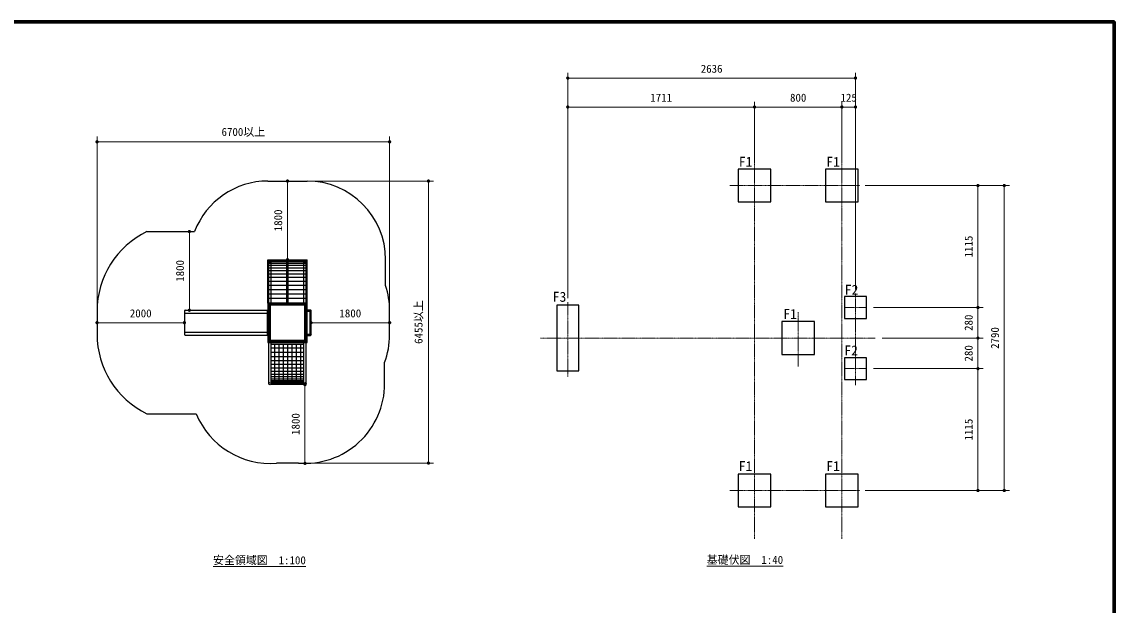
# Model space of a CAD drawing. Units: millimetres at full size, sheet at 1:40, with parts at other scales. Extents: x 600 to 16200, y 600 to 11280.
# Drawn here: x 6196 to 16200, y 5940 to 11280 of the extents above; entities that cross this region are included whole.
import ezdxf
from ezdxf.enums import TextEntityAlignment as Align

# ---------------------------------------------------------------- set-up
doc = ezdxf.new("R2010")
doc.units = ezdxf.units.MM
doc.header["$LTSCALE"] = 40
doc.linetypes.add('USER1', pattern=[0.3, 0.2, -0.025, 0.05, -0.025])
for name, color, linetype, lineweight in [('D-BMK\u3000構造物基準線(中心線等)', 2, 'USER1', 13), ('D-STR-DIM\u3000寸法線、寸法値', 7, 'Continuous', 13), ('D-STR-TXT\u3000文字列', 7, 'Continuous', 13), ('D-STR\u3000構造物外形線', 1, 'Continuous', 25), ('D-TTL', 7, 'Continuous', 70)]:
    doc.layers.add(name, color=color, linetype=linetype, lineweight=lineweight)
doc.styles.add('ＭＳ ゴシック', font='')
doc.styles.get('ＭＳ ゴシック').set_extended_font_data('MS Gothic')

# ---------------------------------------------------------------- blocks, each defined once
blk = doc.blocks.new('filled_dot')
at = {"color": 0, "linetype": 'Continuous', "lineweight": -2, "const_width": 1.25}
blk.add_lwpolyline([(-0.625, 0, 1), (0.625, 0, 1)], format="xyb", close=True, dxfattribs=at)

msp = doc.modelspace()

# ---------------------------------------------------------------- linework, layer by layer
at = {"layer": 'D-BMK\u3000構造物基準線(中心線等)'}
for p, q in [((12906.31, 10025.82), (12906.31, 6548.51)), ((13706.31, 10025.82), (13706.31, 6548.51)), ((12678.74, 9780.97), (13870.04, 9780.97)), ((11195.81, 8712.31), (11195.81, 8028.37)), ((13831.31, 8793.74), (13831.31, 7954.81)), ((13306.31, 8622.87), (13306.31, 8123.43)), ((13731.31, 8665.27), (13931.31, 8665.27)), ((10945.81, 8385.27), (14010.14, 8385.27)), ((13731.31, 8105.27), (13931.31, 8105.27)), ((12678.74, 6989.57), (13870.04, 6989.57))]:
    msp.add_line(p, q, dxfattribs=at)
at = {"layer": 'D-STR-DIM\u3000寸法線、寸法値'}
for p, q in [((11195.81, 8789.27), (11195.81, 10813.3)), ((13831.31, 8869.27), (13831.31, 10813.3)), ((11195.81, 10765.3), (13831.31, 10765.3)), ((11195.81, 8749.27), (11195.81, 10548.4)), ((12906.31, 9994.97), (12906.31, 10548.4)), ((12906.31, 9994.97), (12906.31, 10548.4)), ((13706.31, 9994.97), (13706.31, 10548.4)), ((13706.31, 9994.97), (13706.31, 10548.4)), ((13831.31, 8829.27), (13831.31, 10548.4)), ((11195.81, 10500.4), (12906.31, 10500.4)), ((12906.31, 10500.4), (13706.31, 10500.4)), ((13706.31, 10500.4), (13831.31, 10500.4)), ((6884.86, 8589.95), (6884.86, 10229.82)), ((9564.5, 8589.95), (9564.5, 10229.82)), ((6884.86, 10181.82), (9564.5, 10181.82)), ((8629.06, 9822.57), (8629.06, 9102.57)), ((8693.06, 9822.57), (9967.74, 9822.57)), ((9919.74, 9822.57), (9919.74, 7240.45)), ((13920.31, 9780.97), (15000.62, 9780.97)), ((13960.31, 9780.97), (15241.8, 9780.97)), ((14952.62, 9780.97), (14952.62, 8665.27)), ((15193.8, 9780.97), (15193.8, 6989.57)), ((7730.34, 8639.95), (7730.34, 9359.95)), ((13995.31, 8665.27), (15000.62, 8665.27)), ((13995.31, 8665.27), (15000.62, 8665.27)), ((14952.62, 8665.27), (14952.62, 8385.27)), ((7684.86, 8525.95), (6884.86, 8525.95)), ((8844.5, 8525.95), (9564.5, 8525.95)), ((14074.14, 8385.27), (15000.62, 8385.27)), ((14074.14, 8385.27), (15000.62, 8385.27)), ((14952.62, 8385.27), (14952.62, 8105.27)), ((13995.31, 8105.27), (15000.62, 8105.27)), ((13995.31, 8105.27), (15000.62, 8105.27)), ((14952.62, 8105.27), (14952.62, 6989.57)), ((8789.06, 7957.95), (8789.06, 7237.95)), ((8693.06, 7240.45), (9967.74, 7240.45)), ((13920.31, 6989.57), (15000.62, 6989.57)), ((13960.31, 6989.57), (15241.8, 6989.57))]:
    msp.add_line(p, q, dxfattribs=at)
at = {"layer": 'D-STR-TXT\u3000文字列'}
for p, q in [((7947.79, 6292.37), (8797.79, 6292.37)), ((12469.02, 6295.87), (13169.02, 6295.87))]:
    msp.add_line(p, q, dxfattribs=at)
at = {"layer": 'D-STR\u3000構造物外形線'}
for p, q in [((8450.06, 9822.57), (8808.06, 9822.57)), ((7342.32, 9359.95), (7777.63, 9359.95)), ((8450.06, 9102.57), (8808.06, 9102.57)), ((8450.06, 8705.95), (8450.06, 9102.57)), ((8808.06, 9095.11), (8450.06, 9095.11)), ((8450.06, 9095.11), (8808.06, 9095.11)), ((8624.74, 9083.63), (8450.06, 9083.63)), ((8624.26, 9068.22), (8450.06, 9068.22)), ((8624.26, 9048.41), (8450.06, 9048.41)), ((8624.26, 9024.52), (8450.06, 9024.52)), ((8459.34, 8705.95), (8459.34, 9084.23)), ((8478.78, 8705.95), (8478.78, 9084.23)), ((8624.26, 8704.49), (8624.26, 9081.69)), ((8808.06, 9083.63), (8633.38, 9083.63)), ((8633.86, 8704.49), (8633.86, 9081.69)), ((8808.06, 9068.22), (8633.86, 9068.22)), ((8808.06, 9048.41), (8633.86, 9048.41)), ((8808.06, 9024.52), (8633.86, 9024.52)), ((8779.34, 8705.95), (8779.34, 9084.23)), ((8798.78, 8705.95), (8798.78, 9084.23)), ((8808.06, 8705.95), (8808.06, 9102.57)), ((9528.06, 8864.98), (9528.06, 9102.57)), ((8624.26, 8999.37), (8450.06, 8999.37)), ((8624.26, 8969.83), (8450.06, 8969.83)), ((8624.26, 8938.48), (8450.06, 8938.48)), ((8808.06, 8999.37), (8633.86, 8999.37)), ((8808.06, 8969.83), (8633.86, 8969.83)), ((8808.06, 8938.48), (8633.86, 8938.48)), ((8624.26, 8902.68), (8450.06, 8902.68)), ((8624.26, 8865.78), (8450.06, 8865.78)), ((8624.26, 8827.18), (8450.06, 8827.18)), ((8808.06, 8902.68), (8633.86, 8902.68)), ((8808.06, 8865.78), (8633.86, 8865.78)), ((8808.06, 8827.18), (8633.86, 8827.18)), ((8449.06, 8705.95), (8809.06, 8705.95)), ((8449.06, 8705.95), (8469.06, 8685.95)), ((8624.26, 8788.52), (8450.06, 8788.52)), ((8624.26, 8746.5), (8450.06, 8746.5)), ((8454.5, 8703.95), (8799.06, 8703.95)), ((8808.06, 8788.52), (8633.86, 8788.52)), ((8808.06, 8746.5), (8633.86, 8746.5)), ((8789.06, 8685.95), (8809.06, 8705.95)), ((6884.86, 8631.95), (6884.86, 8419.95)), ((7684.86, 8631.95), (7684.86, 8419.95)), ((7692.86, 8639.95), (8442.86, 8639.95)), ((7692.86, 8613.95), (8442.86, 8613.95)), ((8444.86, 8637.95), (8444.86, 8413.95)), ((8454.5, 8693.07), (8799.06, 8693.07)), ((8459.94, 8698.51), (8459.94, 8637.95)), ((8459.94, 8637.95), (8459.94, 8413.95)), ((8793.62, 8698.51), (8793.62, 8637.95)), ((8793.62, 8637.95), (8793.62, 8413.95)), ((8799.06, 8643.39), (8839.06, 8643.39)), ((8799.06, 8632.51), (8839.06, 8632.51)), ((8804.5, 8698.51), (8804.5, 8637.95)), ((8804.5, 8637.95), (8804.5, 8413.95)), ((8833.62, 8637.95), (8833.62, 8413.95)), ((8844.5, 8413.95), (8844.5, 8637.95)), ((9564.5, 8413.95), (9564.5, 8637.95)), ((11295.81, 8685.27), (11095.81, 8685.27)), ((11095.81, 8685.27), (11095.81, 8085.27)), ((11295.81, 8085.27), (11295.81, 8685.27)), ((7692.86, 8437.95), (8442.86, 8437.95)), ((7692.86, 8411.95), (8442.86, 8411.95)), ((8459.94, 8413.95), (8459.94, 8353.39)), ((8793.62, 8413.95), (8793.62, 8353.39)), ((8799.06, 8419.39), (8839.06, 8419.39)), ((8799.06, 8408.51), (8839.06, 8408.51)), ((8804.5, 8413.95), (8804.5, 8353.39)), ((8469.06, 8365.95), (8449.06, 8345.95)), ((8454.5, 8358.83), (8799.06, 8358.83)), ((8799.06, 8347.95), (8454.5, 8347.95)), ((8459.34, 7967.67), (8459.34, 8345.95)), ((8478.78, 7967.67), (8478.78, 8345.95)), ((8779.34, 8343.15), (8478.78, 8343.15)), ((8779.34, 8326.08), (8478.78, 8326.08)), ((8509.06, 8326.08), (8509.06, 7972.48)), ((8549.06, 8326.08), (8549.06, 7972.48)), ((8589.06, 8326.08), (8589.06, 7972.48)), ((8629.06, 8326.08), (8629.06, 7972.48)), ((8669.06, 8326.08), (8669.06, 7972.48)), ((8709.06, 8326.08), (8709.06, 7972.48)), ((8749.06, 8326.08), (8749.06, 7972.48)), ((8779.34, 7967.67), (8779.34, 8345.95)), ((8789.06, 8365.95), (8809.06, 8345.95)), ((8798.78, 7967.67), (8798.78, 8345.95)), ((8779.34, 8291.18), (8478.78, 8291.18)), ((8779.34, 8251.96), (8478.78, 8251.96)), ((8779.34, 8213.8), (8478.78, 8213.8)), ((8779.34, 8177.11), (8478.78, 8177.11)), ((8779.34, 8142.32), (8478.78, 8142.32)), ((8779.34, 8109.81), (8478.78, 8109.81)), ((9518.78, 7967.67), (9518.78, 8160.48)), ((8779.34, 8079.94), (8478.78, 8079.94)), ((8779.34, 8053.05), (8478.78, 8053.05)), ((8779.34, 8029.44), (8478.78, 8029.44)), ((8779.34, 8009.37), (8478.78, 8009.37)), ((11095.81, 8085.27), (11295.81, 8085.27)), ((8782.55, 7960.45), (8475.57, 7960.45)), ((8779.34, 7993.08), (8478.78, 7993.08)), ((8779.34, 7980.73), (8478.78, 7980.73)), ((8779.34, 7977.53), (8478.78, 7977.53)), ((8779.34, 7972.48), (8478.78, 7972.48)), ((7342.32, 7691.95), (7793.43, 7691.95)), ((8728.73, 7240.45), (8529.39, 7240.45))]:
    msp.add_line(p, q, dxfattribs=at)
for points in [[(12756.31, 9630.97), (13056.31, 9630.97), (13056.31, 9930.97), (12756.31, 9930.97)], [(13556.31, 9630.97), (13856.31, 9630.97), (13856.31, 9930.97), (13556.31, 9930.97)], [(8449.06, 8345.95), (8809.06, 8345.95), (8809.06, 8705.95), (8449.06, 8705.95)], [(13731.31, 8565.27), (13931.31, 8565.27), (13931.31, 8765.27), (13731.31, 8765.27)], [(8444.86, 8637.95), (8449.06, 8637.95), (8449.06, 8413.95), (8444.86, 8413.95)], [(8469.06, 8365.95), (8789.06, 8365.95), (8789.06, 8685.95), (8469.06, 8685.95)], [(13156.31, 8235.27), (13456.31, 8235.27), (13456.31, 8535.27), (13156.31, 8535.27)], [(13731.31, 8005.27), (13931.31, 8005.27), (13931.31, 8205.27), (13731.31, 8205.27)], [(12756.31, 6839.57), (13056.31, 6839.57), (13056.31, 7139.57), (12756.31, 7139.57)], [(13556.31, 6839.57), (13856.31, 6839.57), (13856.31, 7139.57), (13556.31, 7139.57)]]:
    msp.add_lwpolyline(points, close=True, dxfattribs=at)
for centre, radius in [((8469.06, 9084.23), 9.72), ((8789.06, 9084.23), 9.72), ((8454.5, 8698.51), 5.44), ((8799.06, 8698.51), 5.44), ((8454.5, 8637.95), 5.44), ((8799.06, 8637.95), 5.44), ((8839.06, 8637.95), 5.44), ((8454.5, 8413.95), 5.44), ((8799.06, 8413.95), 5.44), ((8839.06, 8413.95), 5.44), ((8454.5, 8353.39), 5.44), ((8799.06, 8353.39), 5.44), ((8469.06, 7967.67), 9.72), ((8789.06, 7967.67), 9.72)]:
    msp.add_circle(centre, radius, dxfattribs=at)
for centre, radius, start, end in [((8450.06, 9102.57), 720, 90, 159.05509), ((8808.06, 9102.57), 720, 0, 90), ((7692.86, 8631.95), 808, 115.71148, 180), ((8629.06, 9081.53), 4.8, 1.89257, 178.10743), ((8839.06, 8637.95), 725.44, 0, 18.23732), ((7692.86, 8631.95), 8, 90, 180), ((7692.86, 8621.95), 8, 180, 270), ((8442.86, 8637.95), 2, 0, 90), ((8442.86, 8615.95), 2, 270, 0), ((7692.86, 8419.95), 808, 180, 244.28852), ((7692.86, 8429.95), 8, 90, 180), ((7692.86, 8419.95), 8, 180, 270), ((8442.86, 8435.95), 2, 0, 90), ((8442.86, 8413.95), 2, 270, 0), ((8839.06, 8413.95), 725.44, 339.54979, 0), ((8789.06, 7967.67), 729.72, 265.25736, 0), ((8469.06, 7967.67), 729.72, 202.20017, 274.74264)]:
    msp.add_arc(centre, radius, start, end, dxfattribs=at)
at = {"layer": 'D-TTL'}
msp.add_lwpolyline([(600, 600), (600, 11280), (16200, 11280), (16200, 600)], close=True, dxfattribs=at)

# ---------------------------------------------------------------- block references
at = {"layer": 'D-STR-DIM\u3000寸法線、寸法値', "xscale": 12, "yscale": 12}
for p in [(11195.81, 10765.3), (11195.81, 10500.4), (12906.31, 10500.4), (13706.31, 10500.4), (6884.86, 10181.82), (6884.86, 8525.95), (8844.5, 8525.95)]:
    msp.add_blockref('filled_dot', p, dxfattribs=at)
for p, rotation in [((13831.31, 10765.3), 180), ((12906.31, 10500.4), 180), ((13706.31, 10500.4), 180), ((13831.31, 10500.4), 180), ((9564.5, 10181.82), 180), ((8629.06, 9822.57), 270), ((9919.74, 9822.57), 270), ((14952.62, 9780.97), 270), ((15193.8, 9780.97), 270), ((7730.34, 9359.95), 270), ((8629.06, 9102.57), 90), ((7730.34, 8639.95), 90), ((14952.62, 8665.27), 90), ((14952.62, 8665.27), 270), ((7684.86, 8525.95), 180), ((9564.5, 8525.95), 180), ((14952.62, 8385.27), 90), ((14952.62, 8385.27), 270), ((14952.62, 8105.27), 90), ((14952.62, 8105.27), 270), ((8789.06, 7957.95), 270), ((8789.06, 7237.95), 90), ((9919.74, 7240.45), 90), ((14952.62, 6989.57), 90), ((15193.8, 6989.57), 90)]:
    msp.add_blockref('filled_dot', p, dxfattribs=dict(at, rotation=rotation))

# ---------------------------------------------------------------- texts
at = {"layer": 'D-STR-DIM\u3000寸法線、寸法値', "style": 'ＭＳ ゴシック'}
for s, p in [('2636', (12513.56, 10850.81)), ('1711', (12051.06, 10585.91)), ('800', (13306.31, 10585.91)), ('125', (13768.81, 10585.91)), ('6700以上', (8224.68, 10272.41)), ('2000', (7284.86, 8611.46)), ('1800', (9204.5, 8611.46))]:
    msp.add_text(s, height=73.31, dxfattribs=at).set_placement(p, align=Align.MIDDLE_CENTER)
for s, p in [('1800', (8543.55, 9462.57)), ('1115', (14867.11, 9223.12)), ('1800', (7644.83, 8999.95)), ('6455以上', (9829.16, 8531.51)), ('280', (14867.11, 8525.27)), ('2790', (15108.29, 8385.27)), ('280', (14867.11, 8245.27)), ('1800', (8703.55, 7597.95)), ('1115', (14867.11, 7547.42))]:
    msp.add_text(s, height=73.31, rotation=90, dxfattribs=at).set_placement(p, align=Align.MIDDLE_CENTER)
at = {"layer": 'D-STR-TXT\u3000文字列', "style": 'ＭＳ ゴシック'}
for s, p in [('F1', (12762.34, 10044.42)), ('F1', (13563.19, 10044.42)), ('F3', (11058.32, 8808.8)), ('F2', (13732.72, 8872.66)), ('F1', (13170.19, 8651.91)), ('F2', (13728.8, 8317.31)), ('F1', (12762.06, 7258.72)), ('F1', (13562.92, 7258.72))]:
    msp.add_text(s, height=91.64, dxfattribs=at).set_placement(p, align=Align.TOP_LEFT)
for s, p in [('安全領域図\u30001:100', (7947.79, 6292.37)), ('基礎伏図\u30001:40', (12469.02, 6295.87))]:
    msp.add_text(s, height=73.31, dxfattribs=at).set_placement(p, align=Align.BOTTOM_LEFT)

doc.saveas('drawing.dxf')
